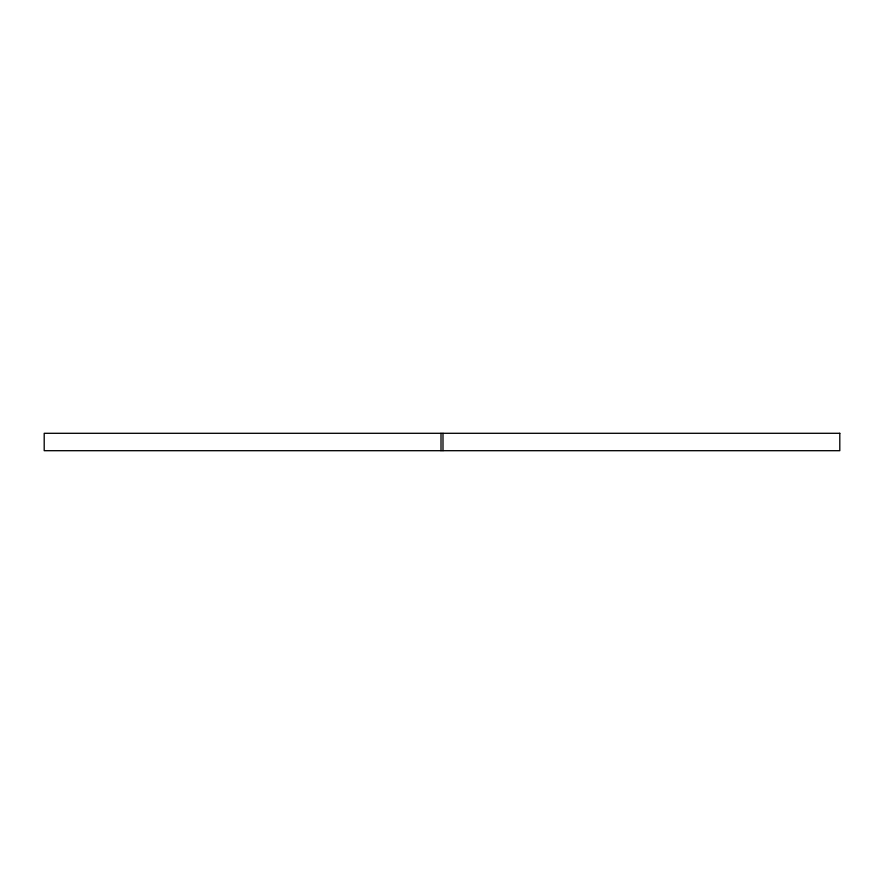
<?xml version="1.0" encoding="UTF-8"?>
<svg xmlns="http://www.w3.org/2000/svg" width="884" height="884" viewBox="0 0 884 884"><rect width="100%" height="100%" fill="white"/><g stroke="black" fill="none" stroke-linecap="round" stroke-linejoin="round"><path stroke-width="1.33" d="M442.994 433.304L442.994 450.696M441.006 433.304L441.006 450.696M839.8 433.293L44.2 433.304L44.2 450.696L839.8 450.696L839.8 433.293"/></g></svg>
